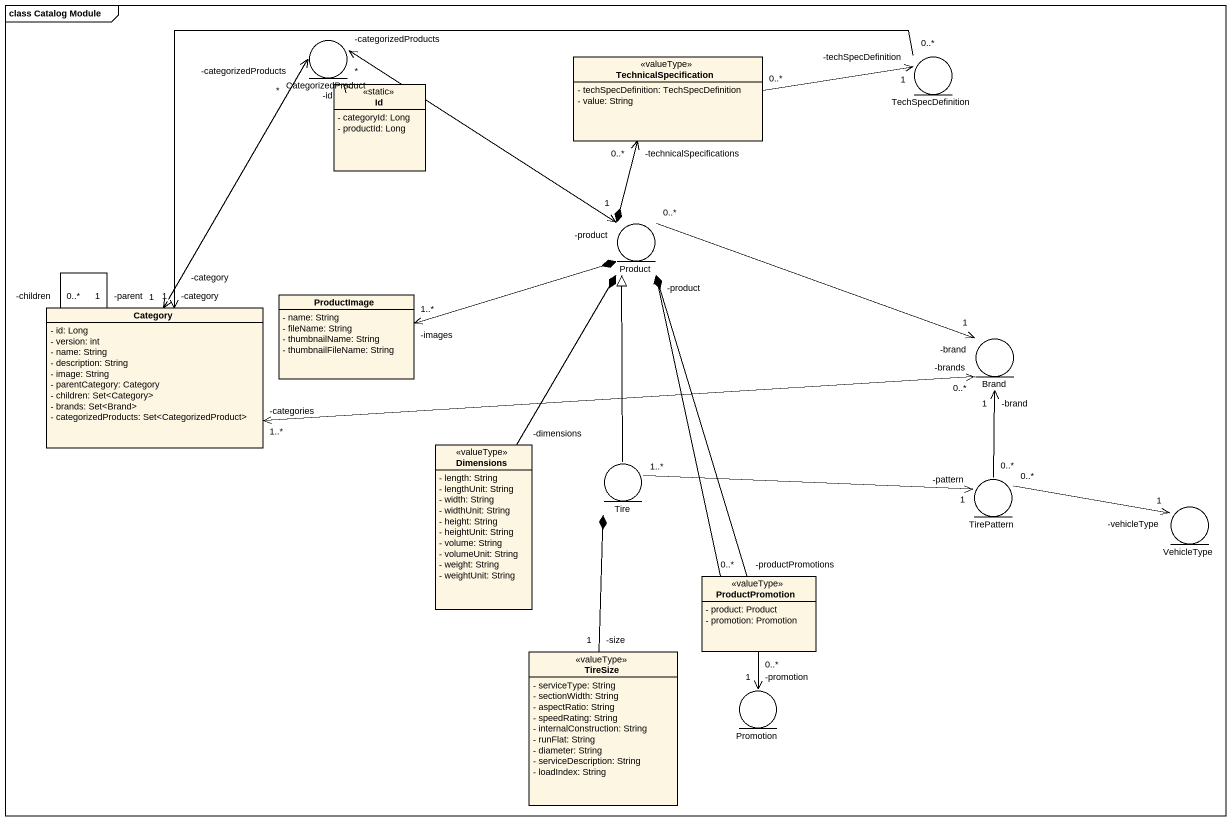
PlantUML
@startuml
mainframe class Catalog Module
allowmixing
hide circle
hide empty members
skinparam classAttributeIconSize 0
entity CategorizedProduct
class TechnicalSpecification <<valueType>> {
  - techSpecDefinition: TechSpecDefinition
  - value: String
}
entity TechSpecDefinition
class Id <<static>> {
  - categoryId: Long
  - productId: Long
}
entity Product
class Category {
  - id: Long
  - version: int
  - name: String
  - description: String
  - image: String
  - parentCategory: Category
  - children: Set<Category>
  - brands: Set<Brand>
  - categorizedProducts: Set<CategorizedProduct>
}
class ProductImage {
  - name: String
  - fileName: String
  - thumbnailName: String
  - thumbnailFileName: String
}
entity Brand
class Dimensions <<valueType>> {
  - length: String
  - lengthUnit: String
  - width: String
  - widthUnit: String
  - height: String
  - heightUnit: String
  - volume: String
  - volumeUnit: String
  - weight: String
  - weightUnit: String
}
entity Tire
entity TirePattern
entity VehicleType
class ProductPromotion <<valueType>> {
  - product: Product
  - promotion: Promotion
}
class TireSize <<valueType>> {
  - serviceType: String
  - sectionWidth: String
  - aspectRatio: String
  - speedRating: String
  - internalConstruction: String
  - runFlat: String
  - diameter: String
  - serviceDescription: String
  - loadIndex: String
}
entity Promotion
CategorizedProduct -right-> "-id" Id
TechnicalSpecification "0..*" -right-> "-techSpecDefinition\n1" TechSpecDefinition
TechnicalSpecification "-technicalSpecifications\n0..*" <--* Product
TechSpecDefinition "0..*" -left-> "-category\n1" Category
Product "-product\n1" <-up-> "-categorizedProducts\n*" CategorizedProduct
Product "0..*" -right-> "-brand\n1" Brand
Category "-category\n1" <-up-> "-categorizedProducts\n*" CategorizedProduct
Category "-parent\n1" -- "-children\n0..*" Category
ProductImage "-images\n1..*" <-right-* Product
Brand "-brands\n0..*" <-left-> "-categories\n1..*" Category
Dimensions "-dimensions" -up-* Product
Tire -up-|> Product
TirePattern "0..*" -up-> "-brand\n1" Brand
TirePattern "-pattern\n1" <-left- "1..*" Tire
TirePattern "0..*" -right-> "-vehicleType\n1" VehicleType
ProductPromotion "-productPromotions\n0..*" -up-* Product
ProductPromotion -up-> "-product" Product
ProductPromotion "0..*" --> "-promotion\n1" Promotion
TireSize "-size\n1" -up-* Tire
@enduml
